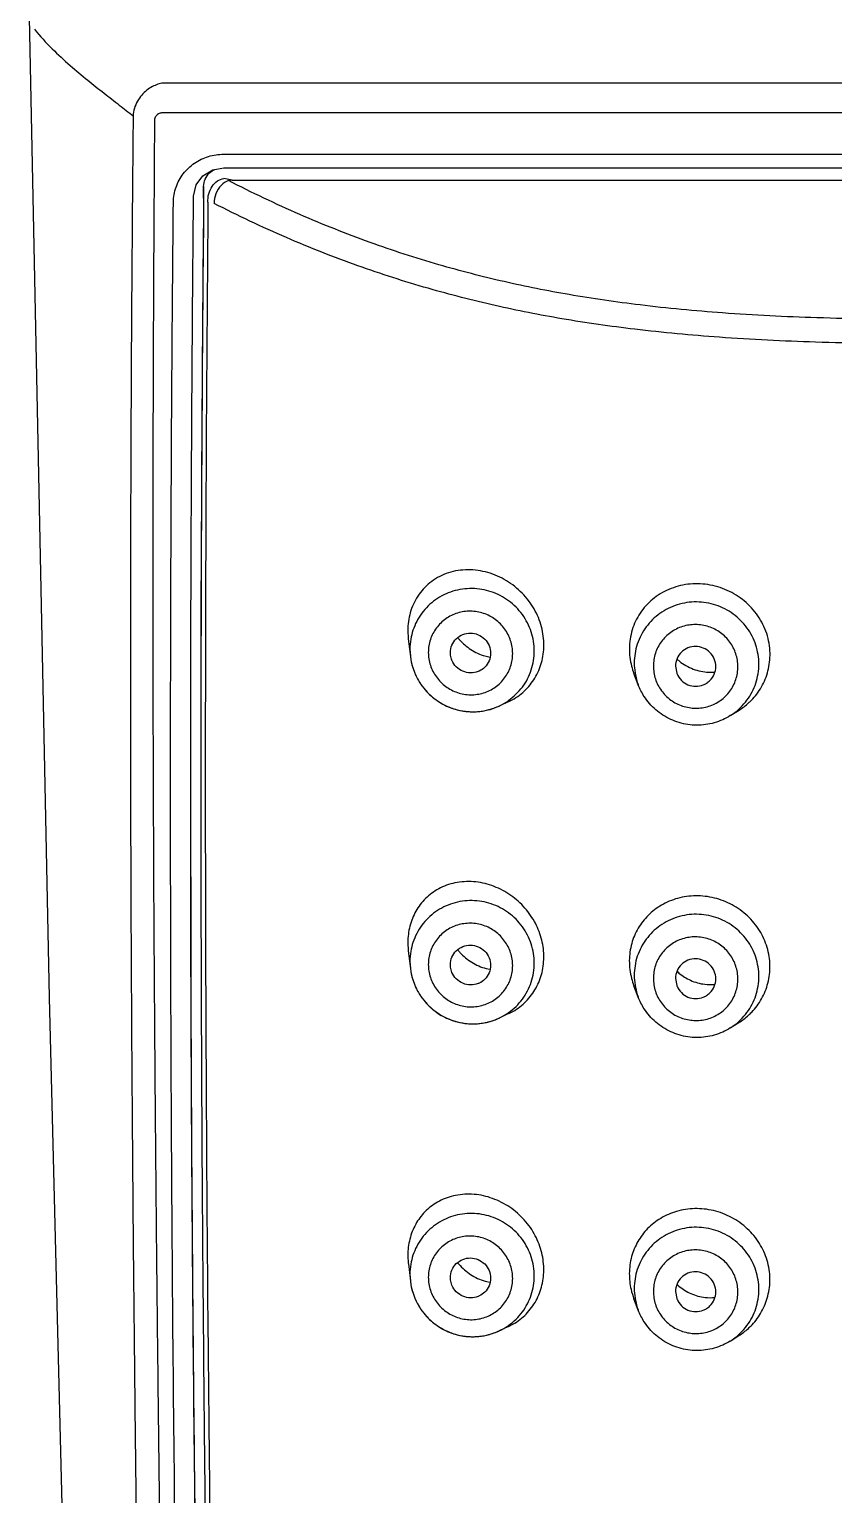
# Model space of a CAD drawing. Header units: millimetres. Extents: x 3631 to 3841, y 294 to 591.
# Drawn here: x 3759.47 to 3775.06, y 503.05 to 531.45 of the extents above; entities that cross this region are included whole.
import ezdxf

# ---------------------------------------------------------------- set-up
doc = ezdxf.new("R2010")
doc.units = ezdxf.units.MM
doc.header["$LTSCALE"] = 0.1
for name, color, linetype in [('HP66100-001', 7, 'Continuous'), ('HP66100-004', 7, 'Continuous'), ('HP66100-005', 7, 'Continuous')]:
    doc.layers.add(name, color=color, linetype=linetype)

msp = doc.modelspace()

# ---------------------------------------------------------------- linework, layer by layer
at = {"layer": 'HP66100-001', "color": 7, "linetype": 'Continuous'}
for p, q in [((3791.493, 530.408), (3762.07, 530.408)), ((3791.493, 529.832), (3762.07, 529.832)), ((3763.243, 529.03), (3790.319, 529.03)), ((3763.028, 528.724), (3763.243, 528.763)), ((3763.243, 528.763), (3790.319, 528.763)), ((3762.707, 528.435), (3762.838, 528.61)), ((3762.838, 528.61), (3763.028, 528.724)), ((3762.657, 528.219), (3762.707, 528.435)), ((3762.657, 528.219), (3762.657, 528.219)), ((3762.602, 516.93), (3762.602, 517.062)), ((3762.602, 516.852), (3762.602, 517.062)), ((3762.602, 516.852), (3762.602, 516.93)), ((3762.602, 516.585), (3762.602, 516.852)), ((3762.608, 513.474), (3762.602, 516.585))]:
    msp.add_line(p, q, dxfattribs=at)
msp.add_lwpolyline([(3759.475, 531.679), (3759.862, 512.686), (3760.369, 492.246), (3760.99, 470.7), (3761.787, 448.395)], dxfattribs=at)
for points, start_tangent, end_tangent in [([(3759.575, 531.45), (3759.918, 531.073), (3760.268, 530.749), (3760.606, 530.465), (3760.924, 530.212), (3761.218, 529.983), (3761.487, 529.774)], (0.630553, -0.776146), (0.7889, -0.614522)), ([(3762.07, 530.408), (3761.968, 530.384), (3761.86, 530.339), (3761.753, 530.27), (3761.653, 530.175), (3761.569, 530.057), (3761.511, 529.919), (3761.487, 529.774)], (-0.988718, -0.149787), (-0.040538, -0.999178)), ([(3761.487, 529.774), (3761.462, 526.938), (3761.446, 524.329), (3761.437, 521.923), (3761.433, 519.703), (3761.434, 517.663), (3761.438, 515.792), (3761.445, 513.989), (3761.455, 512.139), (3761.467, 510.395), (3761.48, 508.754), (3761.495, 507.141), (3761.512, 505.497), (3761.531, 503.779), (3761.553, 502.004), (3761.576, 500.244), (3761.602, 498.449), (3761.633, 496.47), (3761.669, 494.277), (3761.709, 492.014), (3761.751, 489.811), (3761.793, 487.728), (3761.84, 485.509), (3761.898, 482.979), (3761.965, 480.187), (3762.039, 477.3), (3762.108, 474.661), (3762.177, 472.159), (3762.254, 469.583), (3762.35, 466.768), (3762.482, 463.577), (3762.683, 460.006), (3763.02, 456.073), (3763.609, 451.7), (3764.665, 446.848)], (-0.009659, -0.999953), (0.266154, -0.963931)), ([(3761.901, 529.692), (3761.883, 526.855), (3761.872, 524.246), (3761.867, 521.84), (3761.867, 519.62), (3761.872, 517.58), (3761.879, 515.711), (3761.888, 513.908), (3761.901, 512.059), (3761.914, 510.316), (3761.929, 508.677), (3761.945, 507.064), (3761.963, 505.422), (3761.983, 503.705), (3762.006, 501.932), (3762.031, 500.175), (3762.057, 498.383), (3762.088, 496.406), (3762.125, 494.216), (3762.165, 491.957), (3762.207, 489.757), (3762.249, 487.678), (3762.297, 485.463), (3762.355, 482.938), (3762.422, 480.152), (3762.495, 477.27), (3762.565, 474.636), (3762.633, 472.141), (3762.71, 469.571), (3762.805, 466.765), (3762.936, 463.585), (3763.135, 460.031), (3763.468, 456.126), (3764.049, 451.793), (3765.086, 447)], (-0.007497, -0.999972), (0.264755, -0.964316)), ([(3762.07, 529.832), (3762.039, 529.83), (3762.008, 529.823), (3761.976, 529.809), (3761.947, 529.789), (3761.923, 529.761), (3761.907, 529.728), (3761.901, 529.692)], (-1, -0.00002), (-0.00763, -0.999971)), ([(3762.946, 528.986), (3763.243, 529.03)], (0.956032, 0.293261), (1, 0.000243)), ([(3762.459, 528.651), (3762.676, 528.856), (3762.946, 528.986)], (0.61127, 0.791422), (0.956032, 0.293261)), ([(3762.267, 528.101), (3762.318, 528.391), (3762.459, 528.651)], (0.009798, 0.999952), (0.61127, 0.791422)), ([(3762.602, 517.062), (3762.615, 522.259), (3762.657, 528.219)], (0.00018, 1), (0.009685, 0.999953)), ([(3763.48, 459.576), (3763.279, 462.795), (3763.138, 465.922), (3763.036, 468.781), (3762.953, 471.418), (3762.878, 473.959), (3762.806, 476.488), (3762.739, 479.025), (3762.675, 481.556), (3762.617, 484.033), (3762.562, 486.522), (3762.507, 489.183), (3762.452, 492.089), (3762.397, 495.286), (3762.344, 498.818), (3762.294, 502.727), (3762.252, 507.008), (3762.223, 511.643), (3762.212, 516.675), (3762.224, 522.146), (3762.267, 528.101)], (-0.07364, 0.997285), (0.009697, 0.999953)), ([(3763.854, 459.818), (3763.669, 462.827), (3763.529, 465.957), (3763.427, 468.821), (3763.343, 471.462), (3763.268, 474.008), (3763.197, 476.541), (3763.129, 479.083), (3763.066, 481.618), (3763.008, 484.099), (3762.952, 486.592), (3762.898, 489.257), (3762.842, 492.167), (3762.788, 495.368), (3762.734, 498.904), (3762.685, 502.818), (3762.643, 507.104), (3762.613, 511.745), (3762.602, 516.782), (3762.602, 516.852)], (-0.07178, 0.99742), (0.000002, 1)), ([(3763.87, 459.819), (3763.685, 462.743), (3763.548, 465.681), (3763.44, 468.615), (3763.348, 471.53), (3763.261, 474.454), (3763.177, 477.491), (3763.092, 480.756), (3763.006, 484.358), (3762.92, 488.335), (3762.837, 492.685), (3762.759, 497.406), (3762.69, 502.543), (3762.636, 508.155), (3762.608, 513.474)], (-0.073468, 0.997298), (-0.00308, 0.999995))]:
    msp.add_spline(points, degree=3, dxfattribs=dict(at, start_tangent=start_tangent, end_tangent=end_tangent))
at = {"layer": 'HP66100-004', "color": 7, "linetype": 'Continuous'}
for p, q in [((3763.403, 528.528), (3763.243, 528.559)), ((3763.403, 528.528), (3790.16, 528.528)), ((3762.851, 528.177), (3762.85, 528.101)), ((3762.853, 528.403), (3762.851, 528.177)), ((3762.853, 528.177), (3762.852, 528.101)), ((3762.853, 528.177), (3762.853, 528.403)), ((3762.85, 528.101), (3762.841, 527.091)), ((3762.807, 521.666), (3762.801, 519.867)), ((3762.801, 519.867), (3762.798, 517.695)), ((3762.885, 517.989), (3762.884, 517.062)), ((3762.798, 517.695), (3762.798, 517.037)), ((3762.798, 517.037), (3762.798, 516.813)), ((3762.798, 517.037), (3762.798, 516.813)), ((3762.884, 517.062), (3762.884, 516.813)), ((3762.874, 503.298), (3762.884, 502.47)), ((3762.965, 503.299), (3762.975, 502.471))]:
    msp.add_line(p, q, dxfattribs=at)
for points, start_tangent, end_tangent in [([(3762.853, 528.403), (3762.883, 528.546), (3762.969, 528.667)], (0.009684, 0.999953), (0.724317, 0.689467)), ([(3762.952, 528.26), (3763.016, 528.406), (3763.119, 528.511), (3763.243, 528.559)], (0.252038, 0.967717), (0.99187, 0.127259)), ([(3762.969, 528.667), (3763.069, 528.736)], (0.724317, 0.689467), (0.901427, 0.432932)), ([(3763.335, 528.519), (3763.193, 528.425), (3763.092, 528.265), (3763.056, 528.076)], (-0.947994, -0.318288), (0.007848, -0.999969)), ([(3763.403, 528.528), (3763.377, 528.527), (3763.354, 528.524), (3763.335, 528.519)], (-1, 0.000009), (-0.947994, -0.318288)), ([(3776.781, 525.829), (3774.734, 525.86), (3772.909, 525.954), (3771.308, 526.108), (3769.935, 526.308), (3768.677, 526.56), (3767.408, 526.889), (3766.077, 527.321), (3764.716, 527.862), (3763.335, 528.519)], (-1, -0.000006), (-0.887903, 0.460031)), ([(3762.937, 528.1), (3762.952, 528.26)], (-0.083571, 0.996502), (0.252038, 0.967717)), ([(3762.852, 528.101), (3762.818, 523.641), (3762.801, 519.568), (3762.798, 517.037)], (-0.00962, -0.999954), (-0.000192, -1)), ([(3762.937, 528.1), (3762.903, 523.57), (3762.887, 519.501), (3762.885, 517.989)], (-0.009589, -0.999954), (-0.00084, -1)), ([(3776.781, 525.358), (3774.708, 525.388), (3772.848, 525.482), (3771.208, 525.638), (3769.796, 525.841), (3768.502, 526.097), (3767.201, 526.431), (3765.842, 526.868), (3764.457, 527.414), (3763.056, 528.076)], (-1, -0.000008), (-0.889037, 0.457836)), ([(3762.841, 527.091), (3762.807, 521.666)], (-0.008565, -0.999963), (-0.003949, -0.999992)), ([(3762.798, 516.813), (3762.798, 515.866), (3762.806, 512.447), (3762.822, 509.293), (3762.844, 506.408), (3762.869, 503.763), (3762.874, 503.298)], (0, -1), (0.011005, -0.999939)), ([(3762.884, 516.813), (3762.885, 515.801), (3762.894, 512.384), (3762.911, 509.233), (3762.934, 506.351), (3762.961, 503.708), (3762.965, 503.299)], (0.000181, -1), (0.011485, -0.999934))]:
    msp.add_spline(points, degree=3, dxfattribs=dict(at, start_tangent=start_tangent, end_tangent=end_tangent))
at = {"layer": 'HP66100-005', "color": 7, "linetype": 'Continuous'}
for p, q in [((3766.809, 519.801), (3766.818, 519.642)), ((3766.818, 519.639), (3766.858, 519.299)), ((3766.85, 519.436), (3766.858, 519.301)), ((3766.858, 519.301), (3766.859, 519.29)), ((3766.858, 519.299), (3766.859, 519.29)), ((3767.637, 519.325), (3767.634, 519.37)), ((3768.302, 519.306), (3768.403, 519.283)), ((3771.996, 519.108), (3772.021, 518.971)), ((3772.021, 519.251), (3772.086, 519.196)), ((3772.086, 519.196), (3772.102, 519.183)), ((3766.903, 519.085), (3766.943, 518.974)), ((3766.903, 519.085), (3766.943, 518.974)), ((3771.275, 518.746), (3771.19, 518.969)), ((3772.675, 518.991), (3772.757, 518.995)), ((3767.063, 518.754), (3767.142, 518.652)), ((3767.063, 518.754), (3767.142, 518.652)), ((3767.312, 518.488), (3767.424, 518.409)), ((3767.313, 518.488), (3767.425, 518.41)), ((3768.766, 518.425), (3768.578, 518.337)), ((3768.578, 518.337), (3768.578, 518.337)), ((3768.766, 518.425), (3768.833, 518.458)), ((3773.057, 518.15), (3773.229, 518.257)), ((3766.809, 513.754), (3766.818, 513.594)), ((3766.818, 513.591), (3766.858, 513.252)), ((3766.85, 513.388), (3766.858, 513.253)), ((3766.858, 513.253), (3766.859, 513.243)), ((3766.858, 513.252), (3766.859, 513.243)), ((3767.637, 513.277), (3767.634, 513.323)), ((3768.328, 513.25), (3768.397, 513.235)), ((3772.022, 513.198), (3772.047, 513.176)), ((3772.047, 513.176), (3772.063, 513.162)), ((3766.903, 513.037), (3766.943, 512.927)), ((3766.903, 513.037), (3766.943, 512.927)), ((3771.275, 512.694), (3771.19, 512.917)), ((3771.996, 513.056), (3772.021, 512.919)), ((3767.063, 512.707), (3767.142, 512.604)), ((3767.063, 512.707), (3767.142, 512.605)), ((3767.312, 512.44), (3767.424, 512.362)), ((3767.313, 512.441), (3767.425, 512.363)), ((3768.763, 512.376), (3768.578, 512.29)), ((3768.578, 512.29), (3768.578, 512.29)), ((3768.754, 512.391), (3768.762, 512.396)), ((3768.764, 512.376), (3768.845, 512.418)), ((3773.057, 512.098), (3773.226, 512.204)), ((3766.809, 507.691), (3766.818, 507.531)), ((3766.819, 507.528), (3766.858, 507.189)), ((3766.85, 507.326), (3766.858, 507.191)), ((3766.858, 507.191), (3766.859, 507.18)), ((3766.858, 507.189), (3766.859, 507.18)), ((3767.637, 507.215), (3767.634, 507.26)), ((3768.342, 507.182), (3768.397, 507.171)), ((3766.903, 506.975), (3766.943, 506.864)), ((3766.903, 506.975), (3766.943, 506.864)), ((3771.996, 506.99), (3772.021, 506.853)), ((3772.022, 507.131), (3772.05, 507.106)), ((3772.05, 507.106), (3772.062, 507.096)), ((3767.063, 506.644), (3767.142, 506.542)), ((3767.063, 506.644), (3767.142, 506.542)), ((3771.275, 506.628), (3771.19, 506.851)), ((3767.312, 506.378), (3767.424, 506.299)), ((3767.313, 506.379), (3767.425, 506.3)), ((3768.761, 506.312), (3768.578, 506.227)), ((3768.752, 506.327), (3768.762, 506.334)), ((3768.761, 506.313), (3768.846, 506.356)), ((3773.057, 506.031), (3773.224, 506.136))]:
    msp.add_line(p, q, dxfattribs=at)
for points, start_tangent, end_tangent in [([(3769.445, 519.553), (3769.386, 519.918), (3769.231, 520.259), (3768.989, 520.558), (3768.678, 520.789), (3768.313, 520.935), (3767.925, 520.975), (3767.551, 520.902), (3767.236, 520.724), (3767.001, 520.466), (3766.856, 520.145), (3766.809, 519.801)], (-0.025013, 0.999687), (-0.002509, -0.999997)), ([(3769.258, 519.403), (3769.199, 519.772), (3769.028, 520.108), (3768.762, 520.375), (3768.426, 520.55), (3768.054, 520.613), (3767.682, 520.56), (3767.346, 520.395), (3767.08, 520.134), (3766.909, 519.804), (3766.866, 519.631)], (0, 1), (-0.165592, -0.986194)), ([(3773.827, 519.362), (3773.763, 519.74), (3773.592, 520.084), (3773.329, 520.372), (3772.998, 520.578), (3772.621, 520.689), (3772.234, 520.695), (3771.865, 520.595), (3771.551, 520.404), (3771.31, 520.137), (3771.157, 519.813), (3771.102, 519.454)], (-0.020884, 0.999782), (-0.007367, -0.999973)), ([(3773.611, 519.149), (3773.552, 519.519), (3773.381, 519.853), (3773.114, 520.119), (3772.777, 520.292), (3772.404, 520.353), (3772.031, 520.298), (3771.695, 520.131), (3771.428, 519.869), (3771.256, 519.538), (3771.197, 519.169)], (0, 1), (0, -1)), ([(3768.841, 519.354), (3768.801, 519.603), (3768.685, 519.831), (3768.504, 520.013), (3768.277, 520.131), (3768.024, 520.175), (3767.771, 520.139), (3767.543, 520.026), (3767.362, 519.849), (3767.246, 519.625), (3767.206, 519.376)], (0, 1), (0, -1)), ([(3767.634, 519.37), (3767.664, 519.517), (3767.748, 519.641), (3767.875, 519.723), (3768.024, 519.751), (3768.172, 519.719), (3768.299, 519.634), (3768.383, 519.507), (3768.413, 519.359)], (0, 1), (0, -1)), ([(3767.777, 519.66), (3767.811, 519.621), (3768.03, 519.432), (3768.302, 519.306)], (0.632747, -0.774358), (0.960337, -0.278841)), ([(3773.205, 519.098), (3773.165, 519.348), (3773.049, 519.575), (3772.868, 519.756), (3772.639, 519.873), (3772.386, 519.915), (3772.132, 519.877), (3771.904, 519.763), (3771.723, 519.585), (3771.607, 519.36), (3771.567, 519.111)], (0, 1), (0, -1)), ([(3766.866, 519.631), (3766.85, 519.436)], (-0.165592, -0.986194), (0, -1)), ([(3767.206, 519.376), (3767.246, 519.126), (3767.362, 518.899), (3767.543, 518.716), (3767.771, 518.598), (3768.023, 518.555), (3768.276, 518.591), (3768.504, 518.703), (3768.685, 518.88), (3768.801, 519.105), (3768.841, 519.354)], (0, -1), (0, 1)), ([(3768.757, 518.44), (3768.762, 518.444), (3769.028, 518.704), (3769.199, 519.035), (3769.258, 519.403)], (0.819588, 0.572953), (0, 1)), ([(3768.833, 518.458), (3769.095, 518.655), (3769.291, 518.913), (3769.41, 519.219), (3769.445, 519.553)], (0.877722, 0.479169), (-0.025013, 0.999687)), ([(3771.102, 519.454), (3771.145, 519.11), (3771.19, 518.971)], (-0.007367, -0.999973), (0.35519, -0.934794)), ([(3772.776, 519.101), (3772.746, 519.249), (3772.662, 519.375), (3772.535, 519.46), (3772.386, 519.491), (3772.237, 519.462), (3772.11, 519.38), (3772.026, 519.255), (3771.996, 519.108)], (0, 1), (0, -1)), ([(3766.859, 519.29), (3766.899, 519.098), (3766.903, 519.085)], (0.122712, -0.992442), (0.293395, -0.955991)), ([(3766.859, 519.29), (3766.903, 519.085)], (0.122926, -0.992416), (0.294043, -0.955792)), ([(3768.193, 519.015), (3768.172, 519.006), (3768.024, 518.979), (3767.875, 519.01), (3767.748, 519.096), (3767.664, 519.222), (3767.637, 519.325)], (-0.906768, -0.421631), (-0.119664, 0.992814)), ([(3768.413, 519.359), (3768.383, 519.212), (3768.299, 519.088), (3768.193, 519.015)], (0, -1), (-0.906768, -0.421631)), ([(3771.197, 519.169), (3771.256, 518.8), (3771.275, 518.746)], (0, -1), (0.356027, -0.934476)), ([(3771.567, 519.111), (3771.607, 518.862), (3771.723, 518.634), (3771.904, 518.453), (3772.133, 518.336), (3772.386, 518.295), (3772.64, 518.332), (3772.868, 518.446), (3773.049, 518.624), (3773.165, 518.849), (3773.205, 519.098)], (0, -1), (0, 1)), ([(3772.102, 519.183), (3772.375, 519.04), (3772.675, 518.991)], (0.801249, -0.59833), (1, -0.000617)), ([(3772.597, 518.778), (3772.662, 518.83), (3772.746, 518.954), (3772.776, 519.101)], (0.847168, 0.531325), (0, 1)), ([(3773.057, 518.15), (3773.114, 518.188), (3773.381, 518.45), (3773.552, 518.781), (3773.611, 519.149)], (0.847246, 0.531201), (0, 1)), ([(3773.412, 518.397), (3773.463, 518.445), (3773.662, 518.708), (3773.787, 519.018), (3773.827, 519.362)], (0.739357, 0.673313), (-0.020884, 0.999782)), ([(3766.943, 518.974), (3767.042, 518.785), (3767.063, 518.754)], (0.385226, -0.922822), (0.566922, -0.823772)), ([(3766.943, 518.974), (3767.063, 518.754)], (0.386442, -0.922314), (0.567957, -0.823058)), ([(3772.021, 518.971), (3772.026, 518.96), (3772.11, 518.834), (3772.237, 518.749), (3772.386, 518.719), (3772.535, 518.747), (3772.597, 518.778)], (0.355788, -0.934567), (0.847168, 0.531325)), ([(3767.142, 518.652), (3767.268, 518.525), (3767.312, 518.488)], (0.650894, -0.759169), (0.785122, -0.619341)), ([(3767.142, 518.652), (3767.313, 518.488)], (0.65207, -0.758158), (0.785288, -0.619131)), ([(3773.057, 518.15), (3772.91, 518.071), (3772.579, 517.976), (3772.234, 517.978), (3771.903, 518.077), (3771.613, 518.263), (3771.388, 518.523), (3771.275, 518.746)], (-0.847189, -0.531291), (-0.356526, 0.934285)), ([(3767.424, 518.409), (3767.558, 518.337), (3767.629, 518.307)], (0.849187, -0.528093), (0.932658, -0.360763)), ([(3767.425, 518.41), (3767.629, 518.308)], (0.849414, -0.527727), (0.932317, -0.361642)), ([(3767.629, 518.308), (3767.682, 518.289), (3767.765, 518.264)], (0.932317, -0.361642), (0.968232, -0.250053)), ([(3767.629, 518.307), (3767.765, 518.263)], (0.932658, -0.360763), (0.968401, -0.249399)), ([(3767.765, 518.264), (3767.982, 518.229)], (0.968232, -0.250053), (0.997329, -0.073039)), ([(3767.765, 518.263), (3767.888, 518.238), (3767.982, 518.228)], (0.968401, -0.249399), (0.99746, -0.071224)), ([(3768.132, 518.227), (3768.336, 518.255)], (0.998703, 0.050912), (0.975715, 0.219044)), ([(3768.132, 518.226), (3768.232, 518.236), (3768.336, 518.254)], (0.998649, 0.051967), (0.975377, 0.220544)), ([(3768.336, 518.254), (3768.562, 518.33), (3768.578, 518.337)], (0.975377, 0.220544), (0.906563, 0.42207)), ([(3768.336, 518.255), (3768.426, 518.279), (3768.578, 518.337)], (0.975715, 0.219044), (0.906643, 0.421899)), ([(3768.578, 518.337), (3768.757, 518.44)], (0.906571, 0.422052), (0.819588, 0.572953)), ([(3773.229, 518.258), (3773.412, 518.397)], (0.846974, 0.531634), (0.739357, 0.673313)), ([(3767.982, 518.229), (3768.054, 518.225), (3768.132, 518.227)], (0.997329, -0.073039), (0.998703, 0.050912)), ([(3767.982, 518.228), (3768.132, 518.226)], (0.99746, -0.071224), (0.998649, 0.051967)), ([(3769.444, 513.505), (3769.394, 513.841), (3769.261, 514.164), (3769.047, 514.456), (3768.767, 514.693), (3768.436, 514.856), (3768.079, 514.931), (3767.722, 514.908), (3767.407, 514.794), (3767.152, 514.606), (3766.965, 514.362), (3766.849, 514.071), (3766.809, 513.754)], (-0.022057, 0.999757), (-0.00221, -0.999998)), ([(3769.258, 513.355), (3769.199, 513.725), (3769.028, 514.06), (3768.762, 514.328), (3768.426, 514.502), (3768.054, 514.566), (3767.682, 514.512), (3767.346, 514.347), (3767.08, 514.087), (3766.909, 513.756), (3766.866, 513.583)], (0, 1), (-0.165342, -0.986236)), ([(3773.826, 513.309), (3773.771, 513.659), (3773.623, 513.986), (3773.392, 514.268), (3773.094, 514.483), (3772.749, 514.616), (3772.388, 514.658), (3772.036, 514.609), (3771.724, 514.478), (3771.466, 514.28), (3771.272, 514.029), (3771.147, 513.734), (3771.101, 513.403)], (-0.018461, 0.99983), (-0.00651, -0.999979)), ([(3773.611, 513.097), (3773.552, 513.467), (3773.381, 513.801), (3773.114, 514.067), (3772.777, 514.24), (3772.404, 514.301), (3772.031, 514.246), (3771.695, 514.079), (3771.428, 513.817), (3771.256, 513.486), (3771.197, 513.117)], (0, 1), (0, -1)), ([(3768.841, 513.306), (3768.801, 513.556), (3768.685, 513.783), (3768.504, 513.966), (3768.277, 514.084), (3768.024, 514.127), (3767.771, 514.091), (3767.543, 513.979), (3767.362, 513.802), (3767.246, 513.577), (3767.206, 513.328)], (0, 1), (0, -1)), ([(3767.634, 513.323), (3767.664, 513.47), (3767.748, 513.594), (3767.875, 513.676), (3768.024, 513.703), (3768.172, 513.672), (3768.299, 513.586), (3768.383, 513.46), (3768.413, 513.312)], (0, 1), (0, -1)), ([(3773.205, 513.046), (3773.165, 513.296), (3773.049, 513.523), (3772.868, 513.704), (3772.639, 513.821), (3772.386, 513.863), (3772.132, 513.825), (3771.904, 513.711), (3771.723, 513.533), (3771.607, 513.308), (3771.567, 513.059)], (0, 1), (0, -1)), ([(3766.866, 513.583), (3766.85, 513.388)], (-0.165342, -0.986236), (0, -1)), ([(3767.777, 513.611), (3767.819, 513.562), (3768.047, 513.371), (3768.328, 513.25)], (0.631572, -0.775317), (0.968195, -0.250198)), ([(3768.845, 512.418), (3769.102, 512.615), (3769.293, 512.873), (3769.409, 513.173), (3769.444, 513.505)], (0.870537, 0.492104), (-0.022057, 0.999757)), ([(3772.776, 513.049), (3772.746, 513.197), (3772.662, 513.323), (3772.535, 513.408), (3772.386, 513.439), (3772.237, 513.41), (3772.11, 513.328), (3772.026, 513.203), (3771.996, 513.056)], (0, 1), (0, -1)), ([(3766.859, 513.243), (3766.899, 513.051), (3766.903, 513.037)], (0.122712, -0.992442), (0.293395, -0.955991)), ([(3766.859, 513.243), (3766.903, 513.037)], (0.122926, -0.992416), (0.294043, -0.955792)), ([(3767.206, 513.328), (3767.246, 513.079), (3767.362, 512.851), (3767.543, 512.669), (3767.771, 512.55), (3768.023, 512.507), (3768.276, 512.543), (3768.504, 512.655), (3768.685, 512.833), (3768.801, 513.057), (3768.841, 513.306)], (0, -1), (0, 1)), ([(3768.193, 512.967), (3768.172, 512.959), (3768.024, 512.931), (3767.875, 512.963), (3767.748, 513.048), (3767.664, 513.175), (3767.637, 513.277)], (-0.906768, -0.421631), (-0.119664, 0.992814)), ([(3768.413, 513.312), (3768.383, 513.165), (3768.299, 513.041), (3768.193, 512.967)], (0, -1), (-0.906768, -0.421631)), ([(3768.762, 512.396), (3769.028, 512.657), (3769.199, 512.987), (3769.258, 513.355)], (0.816606, 0.577195), (0, 1)), ([(3771.101, 513.403), (3771.145, 513.058), (3771.19, 512.919)], (-0.00651, -0.999979), (0.355128, -0.934818)), ([(3772.063, 513.162), (3772.288, 513.021), (3772.562, 512.945), (3772.757, 512.942)], (0.769108, -0.639119), (0.996041, 0.088897)), ([(3773.41, 512.344), (3773.472, 512.404), (3773.664, 512.663), (3773.786, 512.966), (3773.826, 513.309)], (0.739185, 0.673502), (-0.018461, 0.99983)), ([(3766.943, 512.927), (3767.042, 512.738), (3767.063, 512.707)], (0.385226, -0.922822), (0.566922, -0.823772)), ([(3766.943, 512.927), (3767.063, 512.707)], (0.386442, -0.922314), (0.567957, -0.823058)), ([(3771.197, 513.117), (3771.256, 512.748), (3771.275, 512.694)], (0, -1), (0.356027, -0.934476)), ([(3771.567, 513.059), (3771.607, 512.809), (3771.723, 512.582), (3771.904, 512.401), (3772.133, 512.284), (3772.386, 512.243), (3772.64, 512.28), (3772.868, 512.394), (3773.049, 512.572), (3773.165, 512.797), (3773.205, 513.046)], (0, -1), (0, 1)), ([(3772.021, 512.919), (3772.026, 512.908), (3772.11, 512.782), (3772.237, 512.697), (3772.386, 512.667), (3772.535, 512.695), (3772.597, 512.726)], (0.355788, -0.934567), (0.847168, 0.531325)), ([(3772.597, 512.726), (3772.662, 512.778), (3772.746, 512.902), (3772.776, 513.049)], (0.847168, 0.531325), (0, 1)), ([(3773.057, 512.098), (3773.114, 512.136), (3773.381, 512.398), (3773.552, 512.729), (3773.611, 513.097)], (0.847246, 0.531201), (0, 1)), ([(3767.142, 512.605), (3767.313, 512.441)], (0.65207, -0.758158), (0.785288, -0.619131)), ([(3767.142, 512.604), (3767.268, 512.477), (3767.312, 512.44)], (0.650894, -0.759169), (0.785122, -0.619341)), ([(3773.057, 512.098), (3772.91, 512.019), (3772.579, 511.924), (3772.234, 511.926), (3771.903, 512.025), (3771.613, 512.211), (3771.388, 512.471), (3771.275, 512.694)], (-0.847189, -0.531291), (-0.356526, 0.934285)), ([(3767.424, 512.362), (3767.558, 512.29), (3767.629, 512.26)], (0.849187, -0.528093), (0.932658, -0.360763)), ([(3767.425, 512.363), (3767.629, 512.261)], (0.849414, -0.527727), (0.932317, -0.361642)), ([(3768.336, 512.207), (3768.562, 512.282), (3768.578, 512.29)], (0.975377, 0.220544), (0.906563, 0.42207)), ([(3768.336, 512.207), (3768.426, 512.231), (3768.578, 512.29)], (0.975715, 0.219044), (0.906643, 0.421899)), ([(3768.578, 512.29), (3768.754, 512.391)], (0.906571, 0.422052), (0.821003, 0.570924)), ([(3773.226, 512.204), (3773.41, 512.344)], (0.847049, 0.531515), (0.739185, 0.673502)), ([(3767.629, 512.261), (3767.682, 512.241), (3767.765, 512.217)], (0.932317, -0.361642), (0.968232, -0.250053)), ([(3767.629, 512.26), (3767.765, 512.216)], (0.932658, -0.360763), (0.968401, -0.249399)), ([(3767.765, 512.217), (3767.982, 512.181)], (0.968232, -0.250053), (0.997329, -0.073039)), ([(3767.765, 512.216), (3767.888, 512.191), (3767.982, 512.18)], (0.968401, -0.249399), (0.99746, -0.071224)), ([(3767.982, 512.181), (3768.054, 512.178), (3768.132, 512.179)], (0.997329, -0.073039), (0.998703, 0.050912)), ([(3767.982, 512.18), (3768.132, 512.179)], (0.99746, -0.071224), (0.998649, 0.051967)), ([(3768.132, 512.179), (3768.232, 512.188), (3768.336, 512.207)], (0.998649, 0.051967), (0.975377, 0.220544)), ([(3768.132, 512.179), (3768.336, 512.207)], (0.998703, 0.050912), (0.975715, 0.219044)), ([(3769.443, 507.442), (3769.394, 507.779), (3769.258, 508.11), (3769.034, 508.412), (3768.745, 508.649), (3768.407, 508.809), (3768.046, 508.876), (3767.692, 508.843), (3767.385, 508.723), (3767.14, 508.534), (3766.961, 508.294), (3766.848, 508.008), (3766.809, 507.691)], (-0.019288, 0.999814), (-0.001923, -0.999998)), ([(3773.825, 507.242), (3773.771, 507.593), (3773.622, 507.923), (3773.387, 508.208), (3773.084, 508.425), (3772.733, 508.558), (3772.369, 508.597), (3772.016, 508.542), (3771.709, 508.408), (3771.456, 508.21), (3771.268, 507.961), (3771.146, 507.668), (3771.101, 507.339)], (-0.016191, 0.999869), (-0.005708, -0.999984)), ([(3769.258, 507.293), (3769.199, 507.663), (3769.028, 507.998), (3768.762, 508.265), (3768.426, 508.44), (3768.054, 508.503), (3767.682, 508.45), (3767.346, 508.285), (3767.08, 508.024), (3766.909, 507.694), (3766.866, 507.52)], (0, 1), (-0.16493, -0.986305)), ([(3768.841, 507.244), (3768.801, 507.493), (3768.685, 507.721), (3768.504, 507.903), (3768.277, 508.022), (3768.024, 508.065), (3767.771, 508.029), (3767.543, 507.917), (3767.362, 507.74), (3767.246, 507.515), (3767.206, 507.266)], (0, 1), (0, -1)), ([(3773.611, 507.031), (3773.552, 507.401), (3773.381, 507.735), (3773.114, 508.001), (3772.777, 508.173), (3772.404, 508.235), (3772.031, 508.18), (3771.695, 508.013), (3771.428, 507.751), (3771.256, 507.419), (3771.197, 507.051)], (0, 1), (0, -1)), ([(3773.205, 506.98), (3773.165, 507.23), (3773.049, 507.457), (3772.868, 507.638), (3772.639, 507.755), (3772.386, 507.797), (3772.132, 507.759), (3771.904, 507.645), (3771.723, 507.467), (3771.607, 507.242), (3771.567, 506.993)], (0, 1), (0, -1)), ([(3766.866, 507.52), (3766.85, 507.326)], (-0.16493, -0.986305), (0, -1)), ([(3767.634, 507.26), (3767.664, 507.407), (3767.748, 507.531), (3767.875, 507.613), (3768.024, 507.641), (3768.172, 507.609), (3768.299, 507.524), (3768.383, 507.397), (3768.413, 507.249)], (0, 1), (0, -1)), ([(3767.775, 507.548), (3767.825, 507.492), (3768.058, 507.3), (3768.342, 507.182)], (0.630326, -0.776331), (0.972486, -0.232961)), ([(3766.859, 507.18), (3766.899, 506.988), (3766.903, 506.975)], (0.122712, -0.992442), (0.293395, -0.955991)), ([(3766.859, 507.18), (3766.903, 506.975)], (0.122926, -0.992416), (0.294043, -0.955792)), ([(3767.206, 507.266), (3767.246, 507.016), (3767.362, 506.789), (3767.543, 506.606), (3767.771, 506.488), (3768.023, 506.445), (3768.276, 506.481), (3768.504, 506.593), (3768.685, 506.77), (3768.801, 506.995), (3768.841, 507.244)], (0, -1), (0, 1)), ([(3768.193, 506.905), (3768.172, 506.896), (3768.024, 506.869), (3767.875, 506.9), (3767.748, 506.986), (3767.664, 507.112), (3767.637, 507.215)], (-0.906768, -0.421631), (-0.119664, 0.992814)), ([(3768.413, 507.249), (3768.383, 507.102), (3768.299, 506.978), (3768.193, 506.905)], (0, -1), (-0.906768, -0.421631)), ([(3768.762, 506.334), (3769.028, 506.594), (3769.199, 506.925), (3769.258, 507.293)], (0.816606, 0.577195), (0, 1)), ([(3768.846, 506.356), (3769.102, 506.555), (3769.294, 506.815), (3769.408, 507.115), (3769.443, 507.442)], (0.868877, 0.495028), (-0.019288, 0.999814)), ([(3771.101, 507.339), (3771.135, 507.034), (3771.19, 506.852)], (-0.005708, -0.999984), (0.355661, -0.934615)), ([(3772.776, 506.983), (3772.746, 507.131), (3772.662, 507.257), (3772.535, 507.342), (3772.386, 507.372), (3772.237, 507.344), (3772.11, 507.262), (3772.026, 507.137), (3771.996, 506.99)], (0, 1), (0, -1)), ([(3773.408, 506.276), (3773.479, 506.346), (3773.665, 506.602), (3773.784, 506.901), (3773.825, 507.242)], (0.739118, 0.673576), (-0.016191, 0.999869)), ([(3771.197, 507.051), (3771.256, 506.682), (3771.275, 506.628)], (0, -1), (0.356027, -0.934476)), ([(3771.567, 506.993), (3771.607, 506.743), (3771.723, 506.516), (3771.904, 506.335), (3772.133, 506.218), (3772.386, 506.176), (3772.64, 506.214), (3772.868, 506.328), (3773.049, 506.506), (3773.165, 506.731), (3773.205, 506.98)], (0, -1), (0, 1)), ([(3772.062, 507.096), (3772.295, 506.951), (3772.572, 506.877), (3772.757, 506.875)], (0.767993, -0.640458), (0.995969, 0.089702)), ([(3772.597, 506.66), (3772.662, 506.711), (3772.746, 506.836), (3772.776, 506.983)], (0.847168, 0.531325), (0, 1)), ([(3773.057, 506.031), (3773.114, 506.069), (3773.381, 506.331), (3773.552, 506.663), (3773.611, 507.031)], (0.847246, 0.531201), (0, 1)), ([(3766.943, 506.864), (3767.042, 506.675), (3767.063, 506.644)], (0.385226, -0.922822), (0.566922, -0.823772)), ([(3766.943, 506.864), (3767.063, 506.644)], (0.386442, -0.922314), (0.567957, -0.823058)), ([(3773.057, 506.031), (3772.91, 505.953), (3772.579, 505.858), (3772.234, 505.86), (3771.903, 505.958), (3771.613, 506.145), (3771.388, 506.405), (3771.275, 506.628)], (-0.847189, -0.531291), (-0.356526, 0.934285)), ([(3772.021, 506.853), (3772.026, 506.842), (3772.11, 506.716), (3772.237, 506.631), (3772.386, 506.601), (3772.535, 506.629), (3772.597, 506.66)], (0.355788, -0.934567), (0.847168, 0.531325)), ([(3767.142, 506.542), (3767.268, 506.415), (3767.312, 506.378)], (0.650894, -0.759169), (0.785122, -0.619341)), ([(3767.142, 506.542), (3767.313, 506.379)], (0.65207, -0.758158), (0.785288, -0.619131)), ([(3768.578, 506.227), (3768.752, 506.327)], (0.906571, 0.422052), (0.822309, 0.569041)), ([(3767.424, 506.299), (3767.558, 506.227), (3767.629, 506.197)], (0.849187, -0.528093), (0.932658, -0.360763)), ([(3767.425, 506.3), (3767.629, 506.198)], (0.849414, -0.527727), (0.932317, -0.361642)), ([(3767.629, 506.198), (3767.682, 506.179), (3767.765, 506.154)], (0.932317, -0.361642), (0.968232, -0.250053)), ([(3767.629, 506.197), (3767.765, 506.153)], (0.932658, -0.360763), (0.968401, -0.249399)), ([(3767.765, 506.154), (3767.982, 506.119)], (0.968232, -0.250053), (0.997329, -0.073039)), ([(3767.765, 506.153), (3767.888, 506.128), (3767.982, 506.118)], (0.968401, -0.249399), (0.99746, -0.071224)), ([(3767.982, 506.119), (3768.054, 506.115), (3768.132, 506.117)], (0.997329, -0.073039), (0.998703, 0.050912)), ([(3767.982, 506.118), (3768.132, 506.116)], (0.99746, -0.071224), (0.998649, 0.051967)), ([(3768.132, 506.116), (3768.232, 506.126), (3768.336, 506.145)], (0.998649, 0.051967), (0.975377, 0.220544)), ([(3768.132, 506.117), (3768.336, 506.145)], (0.998703, 0.050912), (0.975715, 0.219044)), ([(3768.336, 506.145), (3768.562, 506.22), (3768.578, 506.227)], (0.975377, 0.220544), (0.906563, 0.42207)), ([(3768.336, 506.145), (3768.426, 506.169), (3768.578, 506.227)], (0.975715, 0.219044), (0.906643, 0.421899)), ([(3773.224, 506.136), (3773.408, 506.276)], (0.847124, 0.531394), (0.739118, 0.673576))]:
    msp.add_spline(points, degree=3, dxfattribs=dict(at, start_tangent=start_tangent, end_tangent=end_tangent))

doc.saveas('drawing.dxf')
